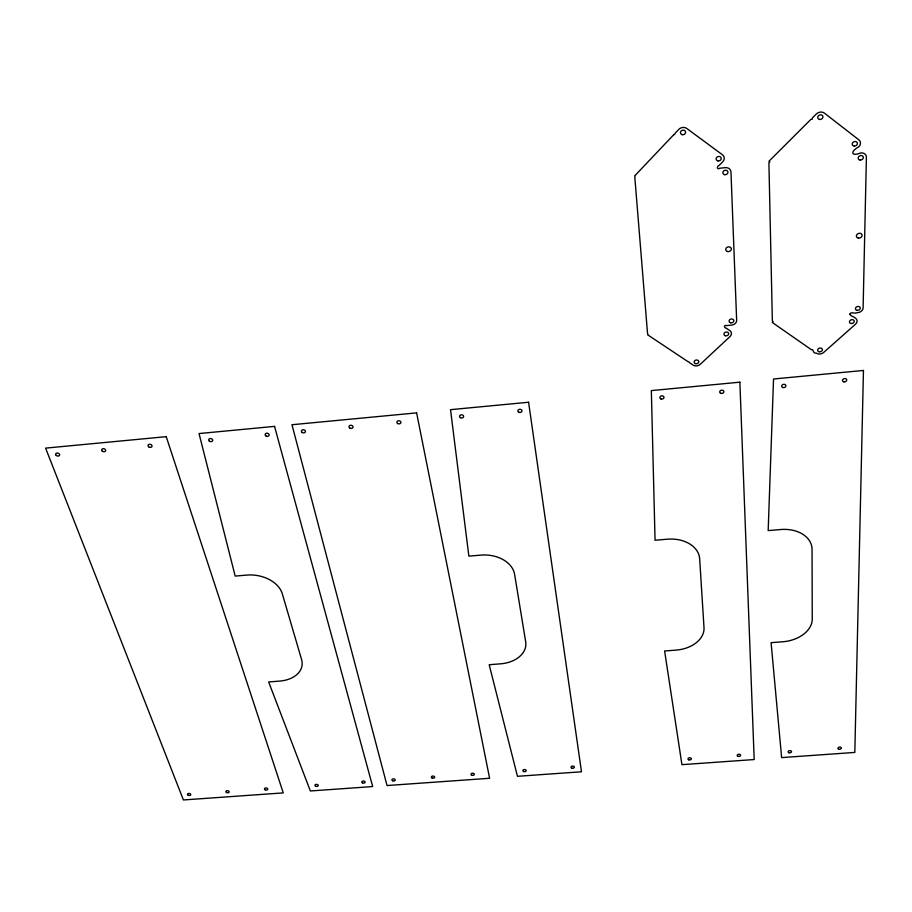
<?xml version="1.0" encoding="UTF-8"?>
<svg xmlns="http://www.w3.org/2000/svg" width="912" height="912" viewBox="0 0 912 912"><rect width="100%" height="100%" fill="white"/><g stroke="black" fill="none" stroke-linecap="round" stroke-linejoin="round"><path stroke-width="1.37" d="M849.859 314.116C850.702 316.418 852.583 315.746 855.604 318.265A5.324 4.138 -16.1 0 1 855.502 324.216L823.65 352.465A5.221 4.036 -14.2 0 1 816.377 353.172C812.239 353.833 813.971 348.441 811.509 349.786L772.327 322.495L773.171 321.685L772.361 321.092L768.907 162.895L769.831 162.005L768.941 161.264L810.882 119.404L812.261 119.221L812.227 118.058L816.286 114.023A5.871 4.948 -23.7 0 1 824.402 113.111L858.876 139.844A5.825 4.811 -23.4 0 1 858.751 146.855C850.645 151.073 850.406 157.081 860.848 152.897A5.791 4.754 -22.9 0 1 866.4 157.183L863.117 307.891A5.358 4.184 -16.7 0 1 857.759 312.656C853.723 314.104 851.409 311.3 849.881 314.013M863.459 370.454L854.818 752.423L781.63 757.61L771.085 642.675L782.838 641.763A29.891 20.509 -7.6 0 0 812.25 619.054L812.056 549.389A31.076 22.105 -8.6 0 0 780.672 529.53L768.178 530.602L773.536 378.993L863.459 370.454M673.797 134.657L634.706 175.879A2.063 1.79 -10.8 0 1 634.832 177.475L647.531 333.404A1.915 1.55 -7.4 0 1 647.634 334.784L688.047 361.711A1.254 0.992 -8.8 0 1 689.301 362.543L693.063 365.051A5.096 4.036 -9.1 0 0 700.222 364.355L730.079 336.494A5.187 4.138 -11.1 0 0 729.839 330.634L726.055 328.046A1.3 1.037 -11.2 0 1 724.801 327.18A1.3 1.037 -11.2 0 1 724.732 325.789A1.231 0.98 -11.2 0 1 726.454 325.618L731.629 325.105A5.233 4.184 -11.6 0 0 736.657 320.397L730.957 171.878A5.62 4.777 -16.6 0 0 725.2 167.648L719.636 168.253A1.322 1.129 -16.5 0 1 717.778 168.458A1.402 1.197 -16.5 0 1 717.71 166.839A1.402 1.197 -16.6 0 1 718.975 165.562L722.771 161.698A5.654 4.845 -16.9 0 0 722.475 154.801L686.793 128.467A5.689 4.97 -16.2 0 0 678.813 129.356L675.051 133.334A1.391 1.22 -15.5 0 1 673.797 134.657M166.223 436.666L45.6 448.123L183.415 799.961L283.256 792.893L166.223 436.666M274.558 426.383L199.033 433.553L235.193 576.088L246.856 575.084A29.743 20.839 8.5 0 1 282.321 593.837L301.61 659.638A28.614 19.403 7.3 0 1 279.665 681.093L268.652 681.959L310.365 790.978L372.689 786.566L274.558 426.383M416.613 412.885L291.965 424.73L387.041 785.54L489.607 778.278L416.613 412.885M528.584 402.249L450.517 409.67L468.871 556.138L480.898 555.112A29.993 21.626 1.2 0 1 514.607 574.355L525.688 641.831A28.899 20.075 0.9 0 1 500.517 663.833L489.185 664.723L517.457 776.306L581.491 771.78L528.584 402.249M739.871 382.185L651.339 390.598L655.055 540.257L667.379 539.197A30.563 21.991 -5.1 0 1 699.664 558.828L704.007 627.661A29.435 20.395 -4.5 0 1 676.214 650.096L664.62 650.997L681.937 764.666L754.19 759.548L739.871 382.185M688.799 759.821A1.71 1.094 -3.8 0 0 691.387 758.807A1.71 1.094 -3.8 0 0 688.868 757.918A1.71 1.094 -3.8 0 0 688.799 759.821M660.983 398.966A2.075 1.63 -7 0 0 663.982 397.267A2.075 1.63 -7 0 0 660.778 396.161A2.075 1.63 -7 0 0 660.983 398.966M738.082 756.367A1.721 1.106 -5 0 0 740.612 755.227A1.721 1.106 -5 0 0 737.99 754.463A1.721 1.106 -5 0 0 738.082 756.367M720.936 393.368A2.098 1.63 -9.5 0 0 723.854 391.499A2.098 1.63 -9.5 0 0 720.548 390.564A2.098 1.63 -9.5 0 0 720.936 393.368M819.706 119.472A2.69 2.269 -23.7 0 0 822.852 116.223A2.69 2.269 -23.7 0 0 818.44 115.756A2.69 2.269 -23.7 0 0 819.706 119.472M854.327 146.08A2.668 2.212 -23.4 0 0 857.246 142.728A2.668 2.212 -23.4 0 0 852.811 142.568A2.668 2.212 -23.4 0 0 854.327 146.08M860.096 160.033A2.656 2.177 -22.9 0 0 863.242 156.887A2.656 2.177 -22.9 0 0 858.91 156.442A2.656 2.177 -22.9 0 0 860.096 160.033M858.42 238.089A2.93 2.348 -19.4 0 0 862.045 234.817A2.93 2.348 -19.4 0 0 857.28 234.179A2.93 2.348 -19.4 0 0 858.42 238.089M857.075 310.342A2.462 1.915 -16.7 0 0 860.21 307.754A2.462 1.915 -16.7 0 0 856.243 307.116A2.462 1.915 -16.7 0 0 857.075 310.342M851.09 323.509A2.44 1.892 -16.1 0 0 854.202 320.967A2.44 1.892 -16.1 0 0 850.258 320.329A2.44 1.892 -16.1 0 0 851.09 323.509M819.136 351.747A2.394 1.847 -14.2 0 0 822.35 349.433A2.394 1.847 -14.2 0 0 818.554 348.589A2.394 1.847 -14.2 0 0 819.136 351.747M788.948 752.753A1.733 1.106 -6.2 0 0 791.525 751.613A1.733 1.106 -6.2 0 0 788.926 750.838A1.733 1.106 -6.2 0 0 788.948 752.753M783.032 387.554A2.12 1.63 -12 0 0 785.87 385.525A2.12 1.63 -12 0 0 782.473 384.784A2.12 1.63 -12 0 0 783.032 387.554M838.869 749.242A1.744 1.106 -7.3 0 0 841.377 747.988A1.744 1.106 -7.3 0 0 838.687 747.338A1.744 1.106 -7.3 0 0 838.869 749.242M843.794 381.82A2.143 1.63 -14.2 0 0 846.701 379.78A2.143 1.63 -14.2 0 0 843.315 379.027A2.143 1.63 -14.2 0 0 843.794 381.82M56.202 455.407A2.041 1.471 16.5 0 0 59.565 455.225A2.041 1.471 16.5 0 0 57.137 453.036A2.041 1.471 16.5 0 0 56.202 455.407M148.645 446.777A2.029 1.505 14.1 0 0 151.985 446.401A2.029 1.505 14.1 0 0 149.465 444.292A2.029 1.505 14.1 0 0 148.645 446.777M209.384 441.134A2.029 1.528 12.2 0 0 212.678 440.564A2.029 1.528 12.2 0 0 210.056 438.569A2.029 1.528 12.2 0 0 209.384 441.134M265.905 435.89A2.029 1.55 10.3 0 0 269.143 435.127A2.029 1.55 10.3 0 0 266.395 433.257A2.029 1.55 10.3 0 0 265.905 435.89M102.338 451.155A2.041 1.493 15.4 0 0 105.644 450.779A2.041 1.493 15.4 0 0 103.09 448.681A2.041 1.493 15.4 0 0 102.338 451.155M226.529 792.482A1.653 1.037 7.3 0 0 229.163 791.992A1.653 1.037 7.3 0 0 226.894 790.727A1.653 1.037 7.3 0 0 226.529 792.482M362.486 782.872A1.664 1.06 4.2 0 0 365.119 782.245A1.664 1.06 4.2 0 0 362.805 781.06A1.664 1.06 4.2 0 0 362.486 782.872M315.632 786.201A1.664 1.049 5.3 0 0 318.231 785.585A1.664 1.049 5.3 0 0 315.894 784.4A1.664 1.049 5.3 0 0 315.632 786.201M265.096 789.735A1.653 1.037 6.4 0 0 267.752 789.245A1.653 1.037 6.4 0 0 265.506 787.968A1.653 1.037 6.4 0 0 265.096 789.735M188.157 795.207A1.653 1.026 8.1 0 0 190.768 794.717A1.653 1.026 8.1 0 0 188.476 793.463A1.653 1.026 8.1 0 0 188.157 795.207M302.157 432.47A2.029 1.562 9 0 0 305.417 431.707A2.029 1.562 9 0 0 302.704 429.826A2.029 1.562 9 0 0 302.157 432.47M397.678 423.533A2.029 1.585 5 0 0 400.904 422.575A2.029 1.585 5 0 0 398.099 420.831A2.029 1.585 5 0 0 397.678 423.533M460.446 417.696A2.041 1.596 2.2 0 0 463.627 416.545A2.041 1.596 2.2 0 0 460.708 414.937A2.041 1.596 2.2 0 0 460.446 417.696M518.86 412.258A2.052 1.607 -0.5 0 0 521.972 410.924A2.052 1.607 -0.5 0 0 518.951 409.465A2.052 1.607 -0.5 0 0 518.86 412.258M349.82 428.059A2.029 1.573 7.1 0 0 353.024 427.101A2.029 1.573 7.1 0 0 350.185 425.357A2.029 1.573 7.1 0 0 349.82 428.059M432.094 777.982A1.664 1.072 2.5 0 0 434.682 777.229A1.664 1.072 2.5 0 0 432.277 776.135A1.664 1.072 2.5 0 0 432.094 777.982M571.778 768.098A1.687 1.083 -0.9 0 0 574.378 767.209A1.687 1.083 -0.9 0 0 571.927 766.217A1.687 1.083 -0.9 0 0 571.778 768.098M523.636 771.518A1.676 1.083 0.3 0 0 526.201 770.64A1.676 1.083 0.3 0 0 523.727 769.648A1.676 1.083 0.3 0 0 523.636 771.518M471.721 775.166A1.676 1.072 1.6 0 0 474.331 774.402A1.676 1.072 1.6 0 0 471.949 773.308A1.676 1.072 1.6 0 0 471.721 775.166M392.673 780.775A1.664 1.06 3.5 0 0 395.238 780.034A1.664 1.06 3.5 0 0 392.81 778.939A1.664 1.06 3.5 0 0 392.673 780.775M682.176 134.668A2.611 2.28 -16.2 0 0 685.55 131.83A2.611 2.28 -16.2 0 0 681.31 130.826A2.611 2.28 -16.2 0 0 682.176 134.668M717.983 160.9A2.588 2.223 -16.9 0 0 721.153 157.936A2.588 2.223 -16.9 0 0 716.878 157.217A2.588 2.223 -16.9 0 0 717.983 160.9M724.709 174.659A2.576 2.189 -16.6 0 0 727.867 171.741A2.576 2.189 -16.6 0 0 723.615 171.023A2.576 2.189 -16.6 0 0 724.709 174.659M727.48 251.507A2.85 2.36 -13.7 0 0 731.333 248.691A2.85 2.36 -13.7 0 0 726.796 247.483A2.85 2.36 -13.7 0 0 727.48 251.507M730.489 322.745A2.394 1.915 -11.6 0 0 733.829 320.545A2.394 1.915 -11.6 0 0 730.067 319.451A2.394 1.915 -11.6 0 0 730.489 322.745M725.359 335.73A2.383 1.892 -11.1 0 0 728.665 333.564A2.383 1.892 -11.1 0 0 724.926 332.481A2.383 1.892 -11.1 0 0 725.359 335.73M695.56 363.614A2.337 1.847 -9.1 0 0 698.786 361.505A2.337 1.847 -9.1 0 0 695.081 360.445A2.337 1.847 -9.1 0 0 695.56 363.614"/></g></svg>
